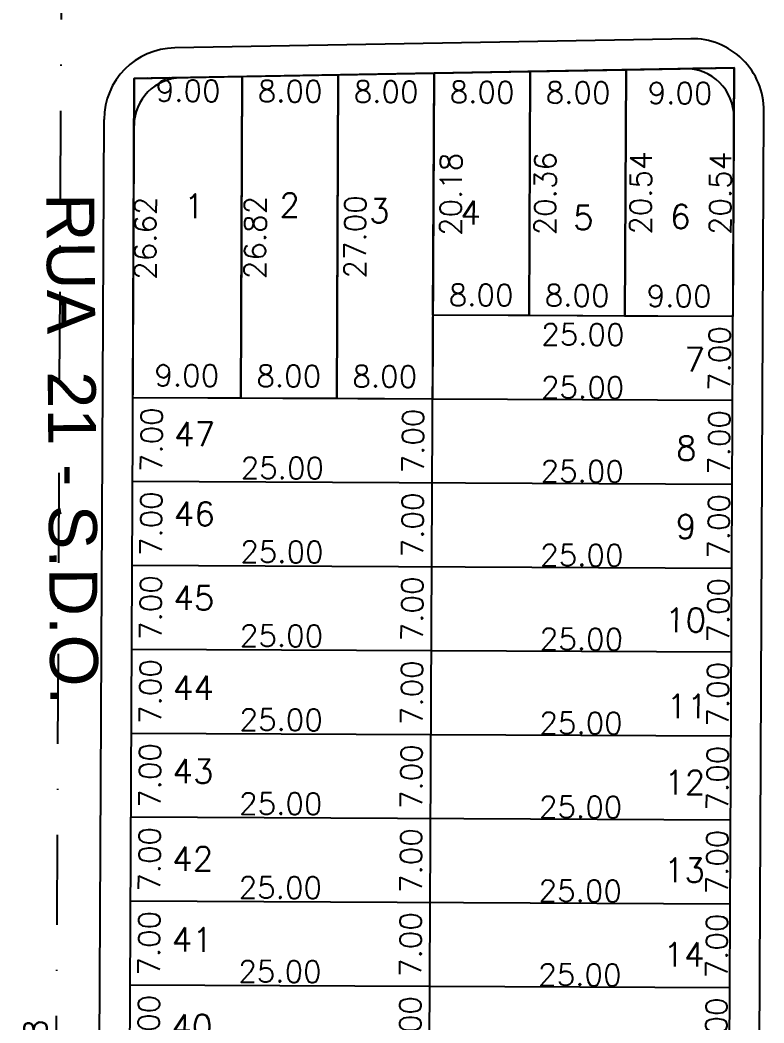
# Model space of a CAD drawing. Header units: millimetres. Extents: x -4430026 to 4783824, y 584 to 9593110.
# Drawn here: x 2918.7 to 2980.7, y 1607.9 to 1691.5 of the extents above; entities that cross this region are included whole.
import ezdxf
from ezdxf.enums import TextEntityAlignment as Align

# ---------------------------------------------------------------- set-up
doc = ezdxf.new("R2010")
doc.units = ezdxf.units.MM
for name, pattern in [('DASHDOT', [1, 0.5, -0.25, 0, -0.25]), ('HIDDEN', [0.375, 0.25, -0.125]), ('HIDDEN2', [0.1875, 0.125, -0.0625])]:
    doc.linetypes.add(name, pattern=pattern)
for name, color, linetype in [('BOUNDARY LOTES', 2, 'Continuous'), ('Calçada', 1, 'Continuous'), ('CANTOS', 9, 'HIDDEN'), ('Cota', 8, 'Continuous'), ('COTAS', 8, 'Continuous'), ('curvas', 4, 'Continuous'), ('Lotes', 2, 'Continuous'), ('Nomes de Ruas', 3, 'Continuous'), ('Numero de lotes', 5, 'Continuous'), ('Projeção', 8, 'HIDDEN2'), ('QUADRA', 4, 'Continuous')]:
    doc.layers.add(name, color=color, linetype=linetype)
doc.styles.add('arcad1', font='romans.shx')
doc.styles.add('ARIAL', font='arial.ttf', dxfattribs={"height": 0.25})
doc.styles.add('ROMANS', font='romans.shx')
doc.dimstyles.new('BOLA100', dxfattribs={"dimscale": 0, "dimtxt": 1.9, "dimasz": 0.18, "dimexe": 0.18, "dimexo": 0.063, "dimgap": 0, "dimtad": 1, "dimzin": 4, "dimdsep": 46, "dimtxsty": 'ROMANS', "dimcen": 0.09, "dimse1": 1, "dimse2": 1, "dimsd1": 1, "dimsd2": 1, "dimclrt": 256, "dimaunit": 1, "dimadec": 4, "dimazin": 0, "dimtfac": 1.2, "dimtix": 1, "dimtmove": 2, "dimatfit": 3, "dimfxl": 1, "dimtvp": 2, "dimtolj": 1, "dimtzin": 4, "dimarcsym": 0})
doc.dimstyles.get("Standard").update_dxf_attribs({"dimtxt": 0.18, "dimasz": 0.18, "dimexe": 0.18, "dimexo": 0.0625, "dimgap": 0.09, "dimtad": 0, "dimtih": 1, "dimtoh": 1, "dimdec": 4, "dimzin": 0, "dimdsep": 46, "dimtxsty": 'Standard', "dimcen": 0.09, "dimadec": 0, "dimazin": 0, "dimtfac": 1, "dimtdec": 4, "dimtofl": 0, "dimtmove": 0, "dimatfit": 3, "dimfxl": 1, "dimtolj": 1, "dimtzin": 0, "dimarcsym": 0})

# ---------------------------------------------------------------- blocks, each defined once
blk = doc.blocks.new('*D13704')
at = {"layer": 'DEFPOINTS', "color": 0, "linetype": 'ByBlock'}
for p in [(2922.145, 1696.947), (2921.261, 1510.365), (2921.261, 1510.365)]:
    blk.add_point(p, dxfattribs=at)
at = {"layer": 'COTAS', "linetype": 'ByBlock', "insert": (2919.945, 1603.692), "char_height": 1.9, "attachment_point": 5, "rotation": 89.72858, "style": 'ROMANS'}
blk.add_mtext('\\A1;186.58', dxfattribs=at)
blk = doc.blocks.new('*D11756')
at = {"layer": 'DEFPOINTS', "color": 0}
for p in [(2937.174, 1682.001), (2928.17, 1681.054), (2937.17, 1681.012)]:
    blk.add_point(p, dxfattribs=at)
at = {"layer": 'Cota', "color": 41, "insert": (2932.692, 1685.623), "char_height": 1.8, "attachment_point": 5, "rotation": 359.72858, "style": 'ROMANS'}
blk.add_mtext('\\A1;9.00', dxfattribs=at)
blk = doc.blocks.new('*D11757')
at = {"layer": 'DEFPOINTS', "color": 0}
for p in [(2945.198, 1686.946), (2945.174, 1681.964), (2937.17, 1681.012)]:
    blk.add_point(p, dxfattribs=at)
at = {"layer": 'Cota', "color": 41, "insert": (2941.191, 1685.582), "char_height": 1.8, "attachment_point": 5, "rotation": 359.72858, "style": 'ROMANS'}
blk.add_mtext('\\A1;8.00', dxfattribs=at)
blk = doc.blocks.new('*D11758')
at = {"layer": 'DEFPOINTS', "color": 0}
for p in [(2945.198, 1686.946), (2953.199, 1687.088), (2953.174, 1681.926)]:
    blk.add_point(p, dxfattribs=at)
at = {"layer": 'Cota', "color": 41, "insert": (2949.191, 1685.545), "char_height": 1.8, "attachment_point": 5, "rotation": 359.72858, "style": 'ROMANS'}
blk.add_mtext('\\A1;8.00', dxfattribs=at)
blk = doc.blocks.new('*D11759')
at = {"layer": 'DEFPOINTS', "color": 0}
for p in [(2961.199, 1687.23), (2953.199, 1687.088), (2961.174, 1681.888)]:
    blk.add_point(p, dxfattribs=at)
at = {"layer": 'Cota', "color": 41, "insert": (2957.191, 1685.507), "char_height": 1.8, "attachment_point": 5, "rotation": 359.72858, "style": 'ROMANS'}
blk.add_mtext('\\A1;8.00', dxfattribs=at)
blk = doc.blocks.new('*D11760')
at = {"layer": 'DEFPOINTS', "color": 0}
for p in [(2961.199, 1687.23), (2969.2, 1687.372), (2969.174, 1681.85)]:
    blk.add_point(p, dxfattribs=at)
at = {"layer": 'Cota', "color": 41, "insert": (2965.191, 1685.469), "char_height": 1.8, "attachment_point": 5, "rotation": 359.72858, "style": 'ROMANS'}
blk.add_mtext('\\A1;8.00', dxfattribs=at)
blk = doc.blocks.new('*D11761')
at = {"layer": 'DEFPOINTS', "color": 0}
for p in [(2969.2, 1687.372), (2978.2, 1687.33), (2978.174, 1681.807)]:
    blk.add_point(p, dxfattribs=at)
at = {"layer": 'Cota', "color": 41, "insert": (2973.691, 1685.428), "char_height": 1.8, "attachment_point": 5, "rotation": 359.72858, "style": 'ROMANS'}
blk.add_mtext('\\A1;9.00', dxfattribs=at)
blk = doc.blocks.new('*D11762')
at = {"layer": 'DEFPOINTS', "color": 0}
for p in [(2928.07, 1660.025), (2937.07, 1659.982), (2937.062, 1658.252)]:
    blk.add_point(p, dxfattribs=at)
at = {"layer": 'Cota', "color": 41, "insert": (2932.579, 1661.873), "char_height": 1.8, "attachment_point": 5, "rotation": 359.72858, "style": 'ROMANS'}
blk.add_mtext('\\A1;9.00', dxfattribs=at)
blk = doc.blocks.new('*D11763')
at = {"layer": 'DEFPOINTS', "color": 0}
for p in [(2937.07, 1659.982), (2945.07, 1659.945), (2945.062, 1658.214)]:
    blk.add_point(p, dxfattribs=at)
at = {"layer": 'Cota', "color": 41, "insert": (2941.079, 1661.833), "char_height": 1.8, "attachment_point": 5, "rotation": 359.72858, "style": 'ROMANS'}
blk.add_mtext('\\A1;8.00', dxfattribs=at)
blk = doc.blocks.new('*D11764')
at = {"layer": 'DEFPOINTS', "color": 0}
for p in [(2945.07, 1659.945), (2953.07, 1659.907), (2953.062, 1658.176)]:
    blk.add_point(p, dxfattribs=at)
at = {"layer": 'Cota', "color": 41, "insert": (2949.079, 1661.795), "char_height": 1.8, "attachment_point": 5, "rotation": 359.72858, "style": 'ROMANS'}
blk.add_mtext('\\A1;8.00', dxfattribs=at)
blk = doc.blocks.new('*D11765')
at = {"layer": 'DEFPOINTS', "color": 0}
for p in [(2953.102, 1666.734), (2961.102, 1666.696), (2961.094, 1664.965)]:
    blk.add_point(p, dxfattribs=at)
at = {"layer": 'Cota', "color": 41, "insert": (2957.111, 1668.584), "char_height": 1.8, "attachment_point": 5, "rotation": 359.72858, "style": 'ROMANS'}
blk.add_mtext('\\A1;8.00', dxfattribs=at)
blk = doc.blocks.new('*D11766')
at = {"layer": 'DEFPOINTS', "color": 0}
for p in [(2961.102, 1666.696), (2969.102, 1666.658), (2969.094, 1664.927)]:
    blk.add_point(p, dxfattribs=at)
at = {"layer": 'Cota', "color": 41, "insert": (2965.111, 1668.546), "char_height": 1.8, "attachment_point": 5, "rotation": 359.72858, "style": 'ROMANS'}
blk.add_mtext('\\A1;8.00', dxfattribs=at)
blk = doc.blocks.new('*D11767')
at = {"layer": 'DEFPOINTS', "color": 0}
for p in [(2969.102, 1666.658), (2978.102, 1666.616), (2978.094, 1664.885)]:
    blk.add_point(p, dxfattribs=at)
at = {"layer": 'Cota', "color": 41, "insert": (2973.611, 1668.506), "char_height": 1.8, "attachment_point": 5, "rotation": 359.72858, "style": 'ROMANS'}
blk.add_mtext('\\A1;9.00', dxfattribs=at)
blk = doc.blocks.new('*D11768')
at = {"layer": 'DEFPOINTS', "color": 0}
for p in [(2928.196, 1686.644), (2928.07, 1660.025), (2932.663, 1660.003)]:
    blk.add_point(p, dxfattribs=at)
at = {"layer": 'Cota', "color": 41, "insert": (2929.126, 1673.33), "char_height": 1.8, "attachment_point": 5, "rotation": 89.72858, "style": 'ROMANS'}
blk.add_mtext('\\A1;26.62', dxfattribs=at)
blk = doc.blocks.new('*D11769')
at = {"layer": 'DEFPOINTS', "color": 0}
for p in [(2937.197, 1686.804), (2937.07, 1659.982), (2941.814, 1659.96)]:
    blk.add_point(p, dxfattribs=at)
at = {"layer": 'Cota', "color": 41, "insert": (2938.278, 1673.388), "char_height": 1.8, "attachment_point": 5, "rotation": 89.72858, "style": 'ROMANS'}
blk.add_mtext('\\A1;26.82', dxfattribs=at)
blk = doc.blocks.new('*D11770')
at = {"layer": 'DEFPOINTS', "color": 0}
for p in [(2945.198, 1686.946), (2945.07, 1659.945), (2950.142, 1659.92)]:
    blk.add_point(p, dxfattribs=at)
at = {"layer": 'Cota', "color": 41, "insert": (2946.606, 1673.438), "char_height": 1.8, "attachment_point": 5, "rotation": 89.72858, "style": 'ROMANS'}
blk.add_mtext('\\A1;27.00', dxfattribs=at)
blk = doc.blocks.new('*D11771')
at = {"layer": 'DEFPOINTS', "color": 0}
for p in [(2953.199, 1687.088), (2953.103, 1666.907), (2958.137, 1666.883)]:
    blk.add_point(p, dxfattribs=at)
at = {"layer": 'Cota', "color": 41, "insert": (2954.585, 1676.991), "char_height": 1.8, "attachment_point": 5, "rotation": 89.72858, "style": 'ROMANS'}
blk.add_mtext('\\A1;20.18', dxfattribs=at)
blk = doc.blocks.new('*D11772')
at = {"layer": 'DEFPOINTS', "color": 0}
for p in [(2961.199, 1687.23), (2961.103, 1666.869), (2966.007, 1666.845)]:
    blk.add_point(p, dxfattribs=at)
at = {"layer": 'Cota', "color": 41, "insert": (2962.456, 1677.043), "char_height": 1.8, "attachment_point": 5, "rotation": 89.72858, "style": 'ROMANS'}
blk.add_mtext('\\A1;20.36', dxfattribs=at)
blk = doc.blocks.new('*D11773')
at = {"layer": 'DEFPOINTS', "color": 0}
for p in [(2969.2, 1687.372), (2969.103, 1666.831), (2973.969, 1666.808)]:
    blk.add_point(p, dxfattribs=at)
at = {"layer": 'Cota', "color": 41, "insert": (2970.418, 1677.096), "char_height": 1.8, "attachment_point": 5, "rotation": 89.72858, "style": 'ROMANS'}
blk.add_mtext('\\A1;20.54', dxfattribs=at)
blk = doc.blocks.new('*D11774')
at = {"layer": 'DEFPOINTS', "color": 0}
for p in [(2978.2, 1687.33), (2978.103, 1666.788), (2980.603, 1666.776)]:
    blk.add_point(p, dxfattribs=at)
at = {"layer": 'Cota', "color": 41, "insert": (2977.051, 1677.064), "char_height": 1.8, "attachment_point": 5, "rotation": 89.72858, "style": 'ROMANS'}
blk.add_mtext('\\A1;20.54', dxfattribs=at)
blk = doc.blocks.new('*D11275')
at = {"layer": 'DEFPOINTS', "color": 0}
for p in [(2953.072, 1660.301), (2978.072, 1660.183), (2978.058, 1657.224)]:
    blk.add_point(p, dxfattribs=at)
at = {"layer": 'Cota', "color": 41, "insert": (2965.575, 1660.884), "char_height": 1.8, "attachment_point": 5, "rotation": 359.72858, "style": 'ROMANS'}
blk.add_mtext('\\A1;25.00', dxfattribs=at)
blk = doc.blocks.new('*D11276')
at = {"layer": 'DEFPOINTS', "color": 0}
for p in [(2971.911, 1666.817), (2971.877, 1659.818), (2980.57, 1659.776)]:
    blk.add_point(p, dxfattribs=at)
at = {"layer": 'Cota', "color": 41, "insert": (2976.986, 1663.293), "char_height": 1.8, "attachment_point": 5, "rotation": 89.72858, "style": 'ROMANS'}
blk.add_mtext('\\A1;7.00', dxfattribs=at)
blk = doc.blocks.new('*D11277')
at = {"layer": 'DEFPOINTS', "color": 0}
for p in [(2930.211, 1660.015), (2930.178, 1653.015), (2933.223, 1653.001)]:
    blk.add_point(p, dxfattribs=at)
at = {"layer": 'Cota', "color": 41, "insert": (2929.639, 1656.518), "char_height": 1.8, "attachment_point": 5, "rotation": 89.72858, "style": 'ROMANS'}
blk.add_mtext('\\A1;7.00', dxfattribs=at)
blk = doc.blocks.new('*D11278')
at = {"layer": 'DEFPOINTS', "color": 0}
for p in [(2928.039, 1653.504), (2953.039, 1653.385), (2953.025, 1650.503)]:
    blk.add_point(p, dxfattribs=at)
at = {"layer": 'Cota', "color": 41, "insert": (2940.543, 1654.162), "char_height": 1.8, "attachment_point": 5, "rotation": 359.72858, "style": 'ROMANS'}
blk.add_mtext('\\A1;25.00', dxfattribs=at)
blk = doc.blocks.new('*D11279')
at = {"layer": 'DEFPOINTS', "color": 0}
for p in [(2953.039, 1653.302), (2978.038, 1653.183), (2978.024, 1650.225)]:
    blk.add_point(p, dxfattribs=at)
at = {"layer": 'Cota', "color": 41, "insert": (2965.542, 1653.884), "char_height": 1.8, "attachment_point": 5, "rotation": 359.72858, "style": 'ROMANS'}
blk.add_mtext('\\A1;25.00', dxfattribs=at)
blk = doc.blocks.new('*D11280')
at = {"layer": 'DEFPOINTS', "color": 0}
for p in [(2971.877, 1659.818), (2971.844, 1652.818), (2980.536, 1652.776)]:
    blk.add_point(p, dxfattribs=at)
at = {"layer": 'Cota', "color": 41, "insert": (2976.953, 1656.293), "char_height": 1.8, "attachment_point": 5, "rotation": 89.72858, "style": 'ROMANS'}
blk.add_mtext('\\A1;7.00', dxfattribs=at)
blk = doc.blocks.new('*D11281')
at = {"layer": 'DEFPOINTS', "color": 0}
for p in [(2947.519, 1659.933), (2947.485, 1652.933), (2955.017, 1652.897)]:
    blk.add_point(p, dxfattribs=at)
at = {"layer": 'Cota', "color": 41, "insert": (2951.434, 1656.414), "char_height": 1.8, "attachment_point": 5, "rotation": 89.72858, "style": 'ROMANS'}
blk.add_mtext('\\A1;7.00', dxfattribs=at)
blk = doc.blocks.new('*D11282')
at = {"layer": 'DEFPOINTS', "color": 0}
for p in [(2930.178, 1653.015), (2930.145, 1646.015), (2933.19, 1646.001)]:
    blk.add_point(p, dxfattribs=at)
at = {"layer": 'Cota', "color": 41, "insert": (2929.606, 1649.518), "char_height": 1.8, "attachment_point": 5, "rotation": 89.72858, "style": 'ROMANS'}
blk.add_mtext('\\A1;7.00', dxfattribs=at)
blk = doc.blocks.new('*D11283')
at = {"layer": 'DEFPOINTS', "color": 0}
for p in [(2928.006, 1646.504), (2953.006, 1646.385), (2952.992, 1643.503)]:
    blk.add_point(p, dxfattribs=at)
at = {"layer": 'Cota', "color": 41, "insert": (2940.509, 1647.162), "char_height": 1.8, "attachment_point": 5, "rotation": 359.72858, "style": 'ROMANS'}
blk.add_mtext('\\A1;25.00', dxfattribs=at)
blk = doc.blocks.new('*D11284')
at = {"layer": 'DEFPOINTS', "color": 0}
for p in [(2953.006, 1646.302), (2978.005, 1646.183), (2977.991, 1643.225)]:
    blk.add_point(p, dxfattribs=at)
at = {"layer": 'Cota', "color": 41, "insert": (2965.508, 1646.884), "char_height": 1.8, "attachment_point": 5, "rotation": 359.72858, "style": 'ROMANS'}
blk.add_mtext('\\A1;25.00', dxfattribs=at)
blk = doc.blocks.new('*D11285')
at = {"layer": 'DEFPOINTS', "color": 0}
for p in [(2971.844, 1652.818), (2971.811, 1645.818), (2980.503, 1645.777)]:
    blk.add_point(p, dxfattribs=at)
at = {"layer": 'Cota', "color": 41, "insert": (2976.92, 1649.294), "char_height": 1.8, "attachment_point": 5, "rotation": 89.72858, "style": 'ROMANS'}
blk.add_mtext('\\A1;7.00', dxfattribs=at)
blk = doc.blocks.new('*D11286')
at = {"layer": 'DEFPOINTS', "color": 0}
for p in [(2947.485, 1652.933), (2947.452, 1645.933), (2954.984, 1645.897)]:
    blk.add_point(p, dxfattribs=at)
at = {"layer": 'Cota', "color": 41, "insert": (2951.401, 1649.414), "char_height": 1.8, "attachment_point": 5, "rotation": 89.72858, "style": 'ROMANS'}
blk.add_mtext('\\A1;7.00', dxfattribs=at)
blk = doc.blocks.new('*D11287')
at = {"layer": 'DEFPOINTS', "color": 0}
for p in [(2930.145, 1646.015), (2930.112, 1639.015), (2933.156, 1639.001)]:
    blk.add_point(p, dxfattribs=at)
at = {"layer": 'Cota', "color": 41, "insert": (2929.573, 1642.518), "char_height": 1.8, "attachment_point": 5, "rotation": 89.72858, "style": 'ROMANS'}
blk.add_mtext('\\A1;7.00', dxfattribs=at)
blk = doc.blocks.new('*D11288')
at = {"layer": 'DEFPOINTS', "color": 0}
for p in [(2927.973, 1639.504), (2952.973, 1639.385), (2952.959, 1636.503)]:
    blk.add_point(p, dxfattribs=at)
at = {"layer": 'Cota', "color": 41, "insert": (2940.476, 1640.162), "char_height": 1.8, "attachment_point": 5, "rotation": 359.72858, "style": 'ROMANS'}
blk.add_mtext('\\A1;25.00', dxfattribs=at)
blk = doc.blocks.new('*D11289')
at = {"layer": 'DEFPOINTS', "color": 0}
for p in [(2952.972, 1639.302), (2977.972, 1639.183), (2977.958, 1636.225)]:
    blk.add_point(p, dxfattribs=at)
at = {"layer": 'Cota', "color": 41, "insert": (2965.475, 1639.884), "char_height": 1.8, "attachment_point": 5, "rotation": 359.72858, "style": 'ROMANS'}
blk.add_mtext('\\A1;25.00', dxfattribs=at)
blk = doc.blocks.new('*D11290')
at = {"layer": 'DEFPOINTS', "color": 0}
for p in [(2971.811, 1645.818), (2971.778, 1638.818), (2980.47, 1638.777)]:
    blk.add_point(p, dxfattribs=at)
at = {"layer": 'Cota', "color": 41, "insert": (2976.887, 1642.294), "char_height": 1.8, "attachment_point": 5, "rotation": 89.72858, "style": 'ROMANS'}
blk.add_mtext('\\A1;7.00', dxfattribs=at)
blk = doc.blocks.new('*D11291')
at = {"layer": 'DEFPOINTS', "color": 0}
for p in [(2947.452, 1645.933), (2947.419, 1638.933), (2954.951, 1638.897)]:
    blk.add_point(p, dxfattribs=at)
at = {"layer": 'Cota', "color": 41, "insert": (2951.368, 1642.414), "char_height": 1.8, "attachment_point": 5, "rotation": 89.72858, "style": 'ROMANS'}
blk.add_mtext('\\A1;7.00', dxfattribs=at)
blk = doc.blocks.new('*D11292')
at = {"layer": 'DEFPOINTS', "color": 0}
for p in [(2930.112, 1639.015), (2930.078, 1632.015), (2933.123, 1632.001)]:
    blk.add_point(p, dxfattribs=at)
at = {"layer": 'Cota', "color": 41, "insert": (2929.54, 1635.518), "char_height": 1.8, "attachment_point": 5, "rotation": 89.72858, "style": 'ROMANS'}
blk.add_mtext('\\A1;7.00', dxfattribs=at)
blk = doc.blocks.new('*D11293')
at = {"layer": 'DEFPOINTS', "color": 0}
for p in [(2927.94, 1632.504), (2952.94, 1632.385), (2952.926, 1629.503)]:
    blk.add_point(p, dxfattribs=at)
at = {"layer": 'Cota', "color": 41, "insert": (2940.443, 1633.162), "char_height": 1.8, "attachment_point": 5, "rotation": 359.72858, "style": 'ROMANS'}
blk.add_mtext('\\A1;25.00', dxfattribs=at)
blk = doc.blocks.new('*D11294')
at = {"layer": 'DEFPOINTS', "color": 0}
for p in [(2952.939, 1632.302), (2977.939, 1632.183), (2977.925, 1629.225)]:
    blk.add_point(p, dxfattribs=at)
at = {"layer": 'Cota', "color": 41, "insert": (2965.442, 1632.884), "char_height": 1.8, "attachment_point": 5, "rotation": 359.72858, "style": 'ROMANS'}
blk.add_mtext('\\A1;25.00', dxfattribs=at)
blk = doc.blocks.new('*D11295')
at = {"layer": 'DEFPOINTS', "color": 0}
for p in [(2971.778, 1638.818), (2971.745, 1631.818), (2980.437, 1631.777)]:
    blk.add_point(p, dxfattribs=at)
at = {"layer": 'Cota', "color": 41, "insert": (2976.854, 1635.294), "char_height": 1.8, "attachment_point": 5, "rotation": 89.72858, "style": 'ROMANS'}
blk.add_mtext('\\A1;7.00', dxfattribs=at)
blk = doc.blocks.new('*D11296')
at = {"layer": 'DEFPOINTS', "color": 0}
for p in [(2947.419, 1638.933), (2947.386, 1631.933), (2954.918, 1631.898)]:
    blk.add_point(p, dxfattribs=at)
at = {"layer": 'Cota', "color": 41, "insert": (2951.335, 1635.415), "char_height": 1.8, "attachment_point": 5, "rotation": 89.72858, "style": 'ROMANS'}
blk.add_mtext('\\A1;7.00', dxfattribs=at)
blk = doc.blocks.new('*D11297')
at = {"layer": 'DEFPOINTS', "color": 0}
for p in [(2930.078, 1632.015), (2930.045, 1625.015), (2933.09, 1625.001)]:
    blk.add_point(p, dxfattribs=at)
at = {"layer": 'Cota', "color": 41, "insert": (2929.507, 1628.518), "char_height": 1.8, "attachment_point": 5, "rotation": 89.72858, "style": 'ROMANS'}
blk.add_mtext('\\A1;7.00', dxfattribs=at)
blk = doc.blocks.new('*D11298')
at = {"layer": 'DEFPOINTS', "color": 0}
for p in [(2927.907, 1625.504), (2952.906, 1625.385), (2952.893, 1622.503)]:
    blk.add_point(p, dxfattribs=at)
at = {"layer": 'Cota', "color": 41, "insert": (2940.41, 1626.163), "char_height": 1.8, "attachment_point": 5, "rotation": 359.72858, "style": 'ROMANS'}
blk.add_mtext('\\A1;25.00', dxfattribs=at)
blk = doc.blocks.new('*D11299')
at = {"layer": 'DEFPOINTS', "color": 0}
for p in [(2952.906, 1625.302), (2977.906, 1625.183), (2977.892, 1622.225)]:
    blk.add_point(p, dxfattribs=at)
at = {"layer": 'Cota', "color": 41, "insert": (2965.409, 1625.884), "char_height": 1.8, "attachment_point": 5, "rotation": 359.72858, "style": 'ROMANS'}
blk.add_mtext('\\A1;25.00', dxfattribs=at)
blk = doc.blocks.new('*D11300')
at = {"layer": 'DEFPOINTS', "color": 0}
for p in [(2971.745, 1631.818), (2971.712, 1624.818), (2980.404, 1624.777)]:
    blk.add_point(p, dxfattribs=at)
at = {"layer": 'Cota', "color": 41, "insert": (2976.82, 1628.294), "char_height": 1.8, "attachment_point": 5, "rotation": 89.72858, "style": 'ROMANS'}
blk.add_mtext('\\A1;7.00', dxfattribs=at)
blk = doc.blocks.new('*D11301')
at = {"layer": 'DEFPOINTS', "color": 0}
for p in [(2947.386, 1631.933), (2947.353, 1624.933), (2954.885, 1624.898)]:
    blk.add_point(p, dxfattribs=at)
at = {"layer": 'Cota', "color": 41, "insert": (2951.301, 1628.415), "char_height": 1.8, "attachment_point": 5, "rotation": 89.72858, "style": 'ROMANS'}
blk.add_mtext('\\A1;7.00', dxfattribs=at)
blk = doc.blocks.new('*D11302')
at = {"layer": 'DEFPOINTS', "color": 0}
for p in [(2930.045, 1625.015), (2930.012, 1618.015), (2933.057, 1618.001)]:
    blk.add_point(p, dxfattribs=at)
at = {"layer": 'Cota', "color": 41, "insert": (2929.474, 1621.518), "char_height": 1.8, "attachment_point": 5, "rotation": 89.72858, "style": 'ROMANS'}
blk.add_mtext('\\A1;7.00', dxfattribs=at)
blk = doc.blocks.new('*D11303')
at = {"layer": 'DEFPOINTS', "color": 0}
for p in [(2927.874, 1618.504), (2952.873, 1618.386), (2952.86, 1615.503)]:
    blk.add_point(p, dxfattribs=at)
at = {"layer": 'Cota', "color": 41, "insert": (2940.377, 1619.163), "char_height": 1.8, "attachment_point": 5, "rotation": 359.72858, "style": 'ROMANS'}
blk.add_mtext('\\A1;25.00', dxfattribs=at)
blk = doc.blocks.new('*D11304')
at = {"layer": 'DEFPOINTS', "color": 0}
for p in [(2952.873, 1618.302), (2977.873, 1618.184), (2977.859, 1615.225)]:
    blk.add_point(p, dxfattribs=at)
at = {"layer": 'Cota', "color": 41, "insert": (2965.376, 1618.884), "char_height": 1.8, "attachment_point": 5, "rotation": 359.72858, "style": 'ROMANS'}
blk.add_mtext('\\A1;25.00', dxfattribs=at)
blk = doc.blocks.new('*D11305')
at = {"layer": 'DEFPOINTS', "color": 0}
for p in [(2971.712, 1624.818), (2971.678, 1617.818), (2980.371, 1617.777)]:
    blk.add_point(p, dxfattribs=at)
at = {"layer": 'Cota', "color": 41, "insert": (2976.787, 1621.294), "char_height": 1.8, "attachment_point": 5, "rotation": 89.72858, "style": 'ROMANS'}
blk.add_mtext('\\A1;7.00', dxfattribs=at)
blk = doc.blocks.new('*D11306')
at = {"layer": 'DEFPOINTS', "color": 0}
for p in [(2947.353, 1624.933), (2947.32, 1617.933), (2954.852, 1617.898)]:
    blk.add_point(p, dxfattribs=at)
at = {"layer": 'Cota', "color": 41, "insert": (2951.268, 1621.415), "char_height": 1.8, "attachment_point": 5, "rotation": 89.72858, "style": 'ROMANS'}
blk.add_mtext('\\A1;7.00', dxfattribs=at)
blk = doc.blocks.new('*D11307')
at = {"layer": 'DEFPOINTS', "color": 0}
for p in [(2930.012, 1618.015), (2929.979, 1611.015), (2933.024, 1611.001)]:
    blk.add_point(p, dxfattribs=at)
at = {"layer": 'Cota', "color": 41, "insert": (2929.44, 1614.518), "char_height": 1.8, "attachment_point": 5, "rotation": 89.72858, "style": 'ROMANS'}
blk.add_mtext('\\A1;7.00', dxfattribs=at)
blk = doc.blocks.new('*D11308')
at = {"layer": 'DEFPOINTS', "color": 0}
for p in [(2927.84, 1611.504), (2952.84, 1611.386), (2952.826, 1608.504)]:
    blk.add_point(p, dxfattribs=at)
at = {"layer": 'Cota', "color": 41, "insert": (2940.344, 1612.163), "char_height": 1.8, "attachment_point": 5, "rotation": 359.72858, "style": 'ROMANS'}
blk.add_mtext('\\A1;25.00', dxfattribs=at)
blk = doc.blocks.new('*D11309')
at = {"layer": 'DEFPOINTS', "color": 0}
for p in [(2952.84, 1611.302), (2977.839, 1611.184), (2977.825, 1608.225)]:
    blk.add_point(p, dxfattribs=at)
at = {"layer": 'Cota', "color": 41, "insert": (2965.343, 1611.884), "char_height": 1.8, "attachment_point": 5, "rotation": 359.72858, "style": 'ROMANS'}
blk.add_mtext('\\A1;25.00', dxfattribs=at)
blk = doc.blocks.new('*D11310')
at = {"layer": 'DEFPOINTS', "color": 0}
for p in [(2971.678, 1617.818), (2971.645, 1610.818), (2980.338, 1610.777)]:
    blk.add_point(p, dxfattribs=at)
at = {"layer": 'Cota', "color": 41, "insert": (2976.754, 1614.294), "char_height": 1.8, "attachment_point": 5, "rotation": 89.72858, "style": 'ROMANS'}
blk.add_mtext('\\A1;7.00', dxfattribs=at)
blk = doc.blocks.new('*D11311')
at = {"layer": 'DEFPOINTS', "color": 0}
for p in [(2947.32, 1617.933), (2947.287, 1610.933), (2954.818, 1610.898)]:
    blk.add_point(p, dxfattribs=at)
at = {"layer": 'Cota', "color": 41, "insert": (2951.235, 1614.415), "char_height": 1.8, "attachment_point": 5, "rotation": 89.72858, "style": 'ROMANS'}
blk.add_mtext('\\A1;7.00', dxfattribs=at)
blk = doc.blocks.new('*D11312')
at = {"layer": 'DEFPOINTS', "color": 0}
for p in [(2929.979, 1611.015), (2929.946, 1604.016), (2932.991, 1604.001)]:
    blk.add_point(p, dxfattribs=at)
at = {"layer": 'Cota', "color": 41, "insert": (2929.407, 1607.518), "char_height": 1.8, "attachment_point": 5, "rotation": 89.72858, "style": 'ROMANS'}
blk.add_mtext('\\A1;7.00', dxfattribs=at)
blk = doc.blocks.new('*D11315')
at = {"layer": 'DEFPOINTS', "color": 0}
for p in [(2971.645, 1610.818), (2971.612, 1603.818), (2980.304, 1603.777)]:
    blk.add_point(p, dxfattribs=at)
at = {"layer": 'Cota', "color": 41, "insert": (2976.721, 1607.294), "char_height": 1.8, "attachment_point": 5, "rotation": 89.72858, "style": 'ROMANS'}
blk.add_mtext('\\A1;7.00', dxfattribs=at)
blk = doc.blocks.new('*D11316')
at = {"layer": 'DEFPOINTS', "color": 0}
for p in [(2947.287, 1610.933), (2947.253, 1603.934), (2954.785, 1603.898)]:
    blk.add_point(p, dxfattribs=at)
at = {"layer": 'Cota', "color": 41, "insert": (2951.202, 1607.415), "char_height": 1.8, "attachment_point": 5, "rotation": 89.72858, "style": 'ROMANS'}
blk.add_mtext('\\A1;7.00', dxfattribs=at)
blk = doc.blocks.new('*D9525')
at = {"layer": 'DEFPOINTS', "color": 0}
for p in [(2953.093, 1664.711), (2978.092, 1664.593), (2978.078, 1661.634)]:
    blk.add_point(p, dxfattribs=at)
at = {"layer": 'Cota', "color": 41, "insert": (2965.596, 1665.293), "char_height": 1.8, "attachment_point": 5, "rotation": 359.72858, "style": 'ROMANS'}
blk.add_mtext('\\A1;25.00', dxfattribs=at)

msp = doc.modelspace()

# ---------------------------------------------------------------- linework, layer by layer
at = {"layer": 'BOUNDARY LOTES', "elevation": 2.439}
for points in [[(2953.195, 1687.088), (2961.199, 1687.23), (2961.103, 1666.869), (2953.099, 1666.907)], [(2961.199, 1687.23), (2969.2, 1687.372), (2969.103, 1666.831), (2961.103, 1666.869)], [(2969.196, 1687.372), (2978.201, 1687.532), (2978.103, 1666.788), (2969.099, 1666.831)], [(2928.196, 1686.644), (2937.197, 1686.804), (2937.07, 1659.982), (2928.07, 1660.025)], [(2937.193, 1686.804), (2945.198, 1686.946), (2945.07, 1659.945), (2937.07, 1659.982)], [(2945.198, 1686.946), (2953.195, 1687.088), (2953.07, 1659.907), (2945.07, 1659.945)]]:
    msp.add_lwpolyline(points, close=True, dxfattribs=at)
at = {"layer": 'Calçada'}
for p, q in [((2974.578, 1689.968, 2.439), (2931.573, 1689.204, 2.439)), ((2979.91, 1520.437, 2.439), (2980.684, 1683.941, 2.439)), ((2924.907, 1520.086, 2.439), (2925.68, 1683.234, 2.439))]:
    msp.add_line(p, q, dxfattribs=at)
for centre, start, end in [((2974.684, 1683.969, 2.439), 359.72858, 91.01809), ((2931.68, 1683.205, 2.439), 91.01809, 179.72858)]:
    msp.add_arc(centre, 6, start, end, dxfattribs=at)
at = {"layer": 'CANTOS', "ltscale": 2.5}
for p, q in [((2978.201, 1687.532, 2.439), (2974.111, 1687.46, 2.439)), ((2978.182, 1683.441, 2.439), (2978.201, 1687.532, 2.439)), ((2928.178, 1682.733, 2.439), (2928.196, 1686.644, 2.439)), ((2932.107, 1686.713, 2.439), (2928.196, 1686.644, 2.439))]:
    msp.add_line(p, q, dxfattribs=at)
at = {"layer": 'curvas'}
for centre, start, end in [((2974.182, 1683.46, 2.439), 359.72858, 91.01809), ((2932.178, 1682.714, 2.439), 91.01809, 179.72858)]:
    msp.add_arc(centre, 4, start, end, dxfattribs=at)
at = {"layer": 'Lotes'}
for p, q in [((2961.103, 1666.869, 2.439), (2961.199, 1687.23, 2.439)), ((2969.103, 1666.831, 2.439), (2969.2, 1687.372, 2.439)), ((2937.103, 1666.982, 2.439), (2937.197, 1686.804, 2.439)), ((2945.103, 1666.944, 2.439), (2945.198, 1686.946, 2.439)), ((2952.392, 1516.761, 2.439), (2953.199, 1687.088, 2.439)), ((2978.103, 1666.788, 2.439), (2953.103, 1666.907, 2.439)), ((2978.07, 1659.788, 2.439), (2928.07, 1660.025, 2.439)), ((2978.037, 1652.788, 2.439), (2928.037, 1653.025, 2.439)), ((2978.037, 1652.788, 2.439), (2928.037, 1653.025, 2.439)), ((2978.003, 1645.788, 2.439), (2928.004, 1646.025, 2.439)), ((2977.97, 1638.788, 2.439), (2927.971, 1639.025, 2.439)), ((2977.937, 1631.789, 2.439), (2927.938, 1632.025, 2.439)), ((2977.904, 1624.789, 2.439), (2927.904, 1625.025, 2.439)), ((2977.871, 1617.789, 2.439), (2927.871, 1618.026, 2.439)), ((2977.838, 1610.789, 2.439), (2927.838, 1611.026, 2.439))]:
    msp.add_line(p, q, dxfattribs=at)
at = {"layer": 'Projeção', "linetype": 'DASHDOT', "ltscale": 15}
msp.add_line((2921.261, 1510.365, 2.439), (2923.411, 1964.189, 2.439), dxfattribs=at)
at = {"layer": 'QUADRA', "elevation": 2.439}
msp.add_lwpolyline([(2927.39, 1516.524), (2977.393, 1516.998), (2978.201, 1687.532), (2928.196, 1686.644), (2927.39, 1516.524)], close=True, dxfattribs=at)

# ---------------------------------------------------------------- texts
at = {"layer": 'Nomes de Ruas', "extrusion": (0.018825, 0.084574, 0.996239), "style": 'ARIAL'}
msp.add_text('RUA  21 - S.D.O.', height=4, rotation=102.96746, dxfattribs=at).set_placement((-2486.71, -2262.865, 199.251))
msp.add_text('RUA  21 - S.D.O.', height=4, rotation=102.96746, dxfattribs=at).set_placement((-2486.71, -2262.865, 199.251))
at = {"layer": 'Numero de lotes', "style": 'arcad1'}
for s, p in [('1', (2933.194, 1676.007, 2.439)), ('2', (2941.157, 1676.09, 2.439)), ('3', (2948.634, 1675.616, 2.439)), ('4', (2956.234, 1675.46, 2.439)), ('5', (2965.643, 1675.05, 2.439)), ('6', (2973.726, 1675.132, 2.439)), ('7', (2974.919, 1663.2, 2.439)), ('47', (2933.222, 1656.986, 2.439)), ('8', (2974.221, 1655.81, 2.439)), ('46', (2933.202, 1650.328, 2.439)), ('9', (2974.19, 1649.272, 2.439)), ('45', (2933.169, 1643.328, 2.439)), ('10', (2974.153, 1641.477, 2.439)), ('44', (2933.133, 1635.823, 2.439)), ('11', (2974.278, 1634.289, 2.439)), ('43', (2933.1, 1628.864, 2.439)), ('12', (2974.088, 1627.935, 2.439)), ('42', (2933.066, 1621.567, 2.439)), ('13', (2974.054, 1620.618, 2.439)), ('41', (2933.034, 1614.822, 2.439)), ('14', (2974.02, 1613.577, 2.439)), ('40', (2933, 1607.584, 2.439))]:
    msp.add_text(s, height=2, rotation=359.72858, dxfattribs=at).set_placement(p, align=Align.MIDDLE_CENTER)

# ---------------------------------------------------------------- dimensions: what is measured, and where the dimension line sits
at = {"layer": 'Cota'}
for base, p1, p2, picture, middle in [((2961.174, 1681.888, 2.439), (2953.199, 1687.088, 2.439), (2961.199, 1687.23, 2.439), '*D11759', (2957.191, 1685.507, 2.439)), ((2969.174, 1681.85, 2.439), (2961.199, 1687.23, 2.439), (2969.2, 1687.372, 2.439), '*D11760', (2965.191, 1685.469, 2.439)), ((2978.174, 1681.807, 2.439), (2969.2, 1687.372, 2.439), (2978.2, 1687.33, 2.439), '*D11761', (2973.691, 1685.428, 2.439)), ((2945.174, 1681.964, 2.439), (2937.17, 1681.012, 2.439), (2945.198, 1686.946, 2.439), '*D11757', (2941.191, 1685.582, 2.439)), ((2953.174, 1681.926, 2.439), (2945.198, 1686.946, 2.439), (2953.199, 1687.088, 2.439), '*D11758', (2949.191, 1685.545, 2.439)), ((2961.094, 1664.965, 2.439), (2953.102, 1666.734, 2.439), (2961.102, 1666.696, 2.439), '*D11765', (2957.111, 1668.584, 2.439)), ((2969.094, 1664.927, 2.439), (2961.102, 1666.696, 2.439), (2969.102, 1666.658, 2.439), '*D11766', (2965.111, 1668.546, 2.439)), ((2978.094, 1664.885, 2.439), (2969.102, 1666.658, 2.439), (2978.102, 1666.616, 2.439), '*D11767', (2973.611, 1668.506, 2.439)), ((2945.062, 1658.214, 2.439), (2937.07, 1659.982, 2.439), (2945.07, 1659.945, 2.439), '*D11763', (2941.079, 1661.833, 2.439)), ((2953.062, 1658.176, 2.439), (2945.07, 1659.945, 2.439), (2953.07, 1659.907, 2.439), '*D11764', (2949.079, 1661.795, 2.439))]:
    dim = msp.add_linear_dim(base=base, p1=p1, p2=p2, angle=179.72858, dimstyle='Standard', override={"dimtxt": 1.8, "dimexo": 0.063, "dimgap": 0, "dimtih": 0, "dimtoh": 0, "dimdec": 2, "dimzin": 4, "dimtxsty": 'ROMANS', "dimse1": 1, "dimse2": 1, "dimsd1": 1, "dimsd2": 1, "dimclrt": 41, "dimtfac": 1.2, "dimtdec": 2, "dimtix": 1, "dimtofl": 1, "dimtmove": 2, "dimfxl": 0.18, "dimfxlon": 1, "dimtvp": 2, "dimtzin": 4}, dxfattribs=at)
    dim.commit()
    dim.dimension.update_dxf_attribs({"geometry": picture, "text_midpoint": middle})
for p1, p2, distance, picture, middle in [((2961.199, 1687.23, 2.439), (2961.103, 1666.869, 2.439), 4.904, '*D11772', (2962.456, 1677.043, 2.439)), ((2969.2, 1687.372, 2.439), (2969.103, 1666.831, 2.439), 4.866, '*D11773', (2970.418, 1677.096, 2.439)), ((2978.2, 1687.33, 2.439), (2978.103, 1666.788, 2.439), 2.5, '*D11774', (2977.051, 1677.064, 2.439)), ((2928.196, 1686.644, 2.439), (2928.07, 1660.025, 2.439), 4.593, '*D11768', (2929.126, 1673.33, 2.439)), ((2928.17, 1681.054, 2.439), (2937.17, 1681.012, 2.439), 0.99, '*D11756', (2932.692, 1685.623, 2.439)), ((2937.197, 1686.804, 2.439), (2937.07, 1659.982, 2.439), 4.744, '*D11769', (2938.278, 1673.388, 2.439)), ((2945.198, 1686.946, 2.439), (2945.07, 1659.945, 2.439), 5.072, '*D11770', (2946.606, 1673.438, 2.439)), ((2953.199, 1687.088, 2.439), (2953.103, 1666.907, 2.439), 5.034, '*D11771', (2954.585, 1676.991, 2.439)), ((2953.093, 1664.711, 2.439), (2978.092, 1664.593, 2.439), -2.959, '*D9525', (2965.596, 1665.293, 2.439)), ((2971.911, 1666.817, 2.439), (2971.877, 1659.818, 2.439), 8.692, '*D11276', (2976.986, 1663.293, 2.439)), ((2928.07, 1660.025, 2.439), (2937.07, 1659.982, 2.439), -1.731, '*D11762', (2932.579, 1661.873, 2.439)), ((2953.072, 1660.301, 2.439), (2978.072, 1660.183, 2.439), -2.959, '*D11275', (2965.575, 1660.884, 2.439)), ((2930.211, 1660.015, 2.439), (2930.178, 1653.015, 2.439), 3.045, '*D11277', (2929.639, 1656.518, 2.439)), ((2947.519, 1659.933, 2.439), (2947.485, 1652.933, 2.439), 7.532, '*D11281', (2951.434, 1656.414, 2.439)), ((2971.877, 1659.818, 2.439), (2971.844, 1652.818, 2.439), 8.692, '*D11280', (2976.953, 1656.293, 2.439)), ((2928.039, 1653.504, 2.439), (2953.039, 1653.385, 2.439), -2.882, '*D11278', (2940.543, 1654.162, 2.439)), ((2953.039, 1653.302, 2.439), (2978.038, 1653.183, 2.439), -2.959, '*D11279', (2965.542, 1653.884, 2.439)), ((2930.178, 1653.015, 2.439), (2930.145, 1646.015, 2.439), 3.045, '*D11282', (2929.606, 1649.518, 2.439)), ((2947.485, 1652.933, 2.439), (2947.452, 1645.933, 2.439), 7.532, '*D11286', (2951.401, 1649.414, 2.439)), ((2971.844, 1652.818, 2.439), (2971.811, 1645.818, 2.439), 8.692, '*D11285', (2976.92, 1649.294, 2.439)), ((2928.006, 1646.504, 2.439), (2953.006, 1646.385, 2.439), -2.882, '*D11283', (2940.509, 1647.162, 2.439)), ((2953.006, 1646.302, 2.439), (2978.005, 1646.183, 2.439), -2.959, '*D11284', (2965.508, 1646.884, 2.439)), ((2930.145, 1646.015, 2.439), (2930.112, 1639.015, 2.439), 3.045, '*D11287', (2929.573, 1642.518, 2.439)), ((2947.452, 1645.933, 2.439), (2947.419, 1638.933, 2.439), 7.532, '*D11291', (2951.368, 1642.414, 2.439)), ((2971.811, 1645.818, 2.439), (2971.778, 1638.818, 2.439), 8.692, '*D11290', (2976.887, 1642.294, 2.439)), ((2927.973, 1639.504, 2.439), (2952.973, 1639.385, 2.439), -2.882, '*D11288', (2940.476, 1640.162, 2.439)), ((2952.972, 1639.302, 2.439), (2977.972, 1639.183, 2.439), -2.959, '*D11289', (2965.475, 1639.884, 2.439)), ((2930.112, 1639.015, 2.439), (2930.078, 1632.015, 2.439), 3.045, '*D11292', (2929.54, 1635.518, 2.439)), ((2947.419, 1638.933, 2.439), (2947.386, 1631.933, 2.439), 7.532, '*D11296', (2951.335, 1635.415, 2.439)), ((2971.778, 1638.818, 2.439), (2971.745, 1631.818, 2.439), 8.692, '*D11295', (2976.854, 1635.294, 2.439)), ((2927.94, 1632.504, 2.439), (2952.94, 1632.385, 2.439), -2.882, '*D11293', (2940.443, 1633.162, 2.439)), ((2952.939, 1632.302, 2.439), (2977.939, 1632.183, 2.439), -2.959, '*D11294', (2965.442, 1632.884, 2.439)), ((2930.078, 1632.015, 2.439), (2930.045, 1625.015, 2.439), 3.045, '*D11297', (2929.507, 1628.518, 2.439)), ((2947.386, 1631.933, 2.439), (2947.353, 1624.933, 2.439), 7.532, '*D11301', (2951.301, 1628.415, 2.439)), ((2971.745, 1631.818, 2.439), (2971.712, 1624.818, 2.439), 8.692, '*D11300', (2976.82, 1628.294, 2.439)), ((2927.907, 1625.504, 2.439), (2952.906, 1625.385, 2.439), -2.882, '*D11298', (2940.41, 1626.163, 2.439)), ((2952.906, 1625.302, 2.439), (2977.906, 1625.183, 2.439), -2.959, '*D11299', (2965.409, 1625.884, 2.439)), ((2930.045, 1625.015, 2.439), (2930.012, 1618.015, 2.439), 3.045, '*D11302', (2929.474, 1621.518, 2.439)), ((2947.353, 1624.933, 2.439), (2947.32, 1617.933, 2.439), 7.532, '*D11306', (2951.268, 1621.415, 2.439)), ((2971.712, 1624.818, 2.439), (2971.678, 1617.818, 2.439), 8.692, '*D11305', (2976.787, 1621.294, 2.439)), ((2927.874, 1618.504, 2.439), (2952.873, 1618.386, 2.439), -2.882, '*D11303', (2940.377, 1619.163, 2.439)), ((2952.873, 1618.302, 2.439), (2977.873, 1618.184, 2.439), -2.959, '*D11304', (2965.376, 1618.884, 2.439)), ((2930.012, 1618.015, 2.439), (2929.979, 1611.015, 2.439), 3.045, '*D11307', (2929.44, 1614.518, 2.439)), ((2947.32, 1617.933, 2.439), (2947.287, 1610.933, 2.439), 7.532, '*D11311', (2951.235, 1614.415, 2.439)), ((2971.678, 1617.818, 2.439), (2971.645, 1610.818, 2.439), 8.692, '*D11310', (2976.754, 1614.294, 2.439)), ((2927.84, 1611.504, 2.439), (2952.84, 1611.386, 2.439), -2.882, '*D11308', (2940.344, 1612.163, 2.439)), ((2952.84, 1611.302, 2.439), (2977.839, 1611.184, 2.439), -2.959, '*D11309', (2965.343, 1611.884, 2.439)), ((2929.979, 1611.015, 2.439), (2929.946, 1604.016, 2.439), 3.045, '*D11312', (2929.407, 1607.518, 2.439)), ((2947.287, 1610.933, 2.439), (2947.253, 1603.934, 2.439), 7.532, '*D11316', (2951.202, 1607.415, 2.439)), ((2971.645, 1610.818, 2.439), (2971.612, 1603.818, 2.439), 8.692, '*D11315', (2976.721, 1607.294, 2.439))]:
    dim = msp.add_aligned_dim(p1=p1, p2=p2, distance=distance, dimstyle='Standard', override={"dimtxt": 1.8, "dimexo": 0.063, "dimgap": 0, "dimtih": 0, "dimtoh": 0, "dimdec": 2, "dimzin": 4, "dimtxsty": 'ROMANS', "dimse1": 1, "dimse2": 1, "dimsd1": 1, "dimsd2": 1, "dimclrt": 41, "dimtfac": 1.2, "dimtdec": 2, "dimtix": 1, "dimtofl": 1, "dimtmove": 2, "dimfxl": 0.18, "dimfxlon": 1, "dimtvp": 2, "dimtzin": 4}, dxfattribs=at)
    dim.commit()
    dim.dimension.update_dxf_attribs({"geometry": picture, "text_midpoint": middle})
at = {"layer": 'COTAS', "linetype": 'ByBlock'}
dim = msp.add_linear_dim(base=(2921.261, 1510.365, 2.439), p1=(2922.145, 1696.947, 2.439), p2=(2921.261, 1510.365, 2.439), angle=269.72858, dimstyle='BOLA100', override={"dimscale": 1, "dimfxl": 0.18}, dxfattribs=at)
dim.commit()
dim.dimension.update_dxf_attribs({"geometry": '*D13704', "text_midpoint": (2919.945, 1603.692, 2.439), "dimtype": 161})

doc.saveas('drawing.dxf')
